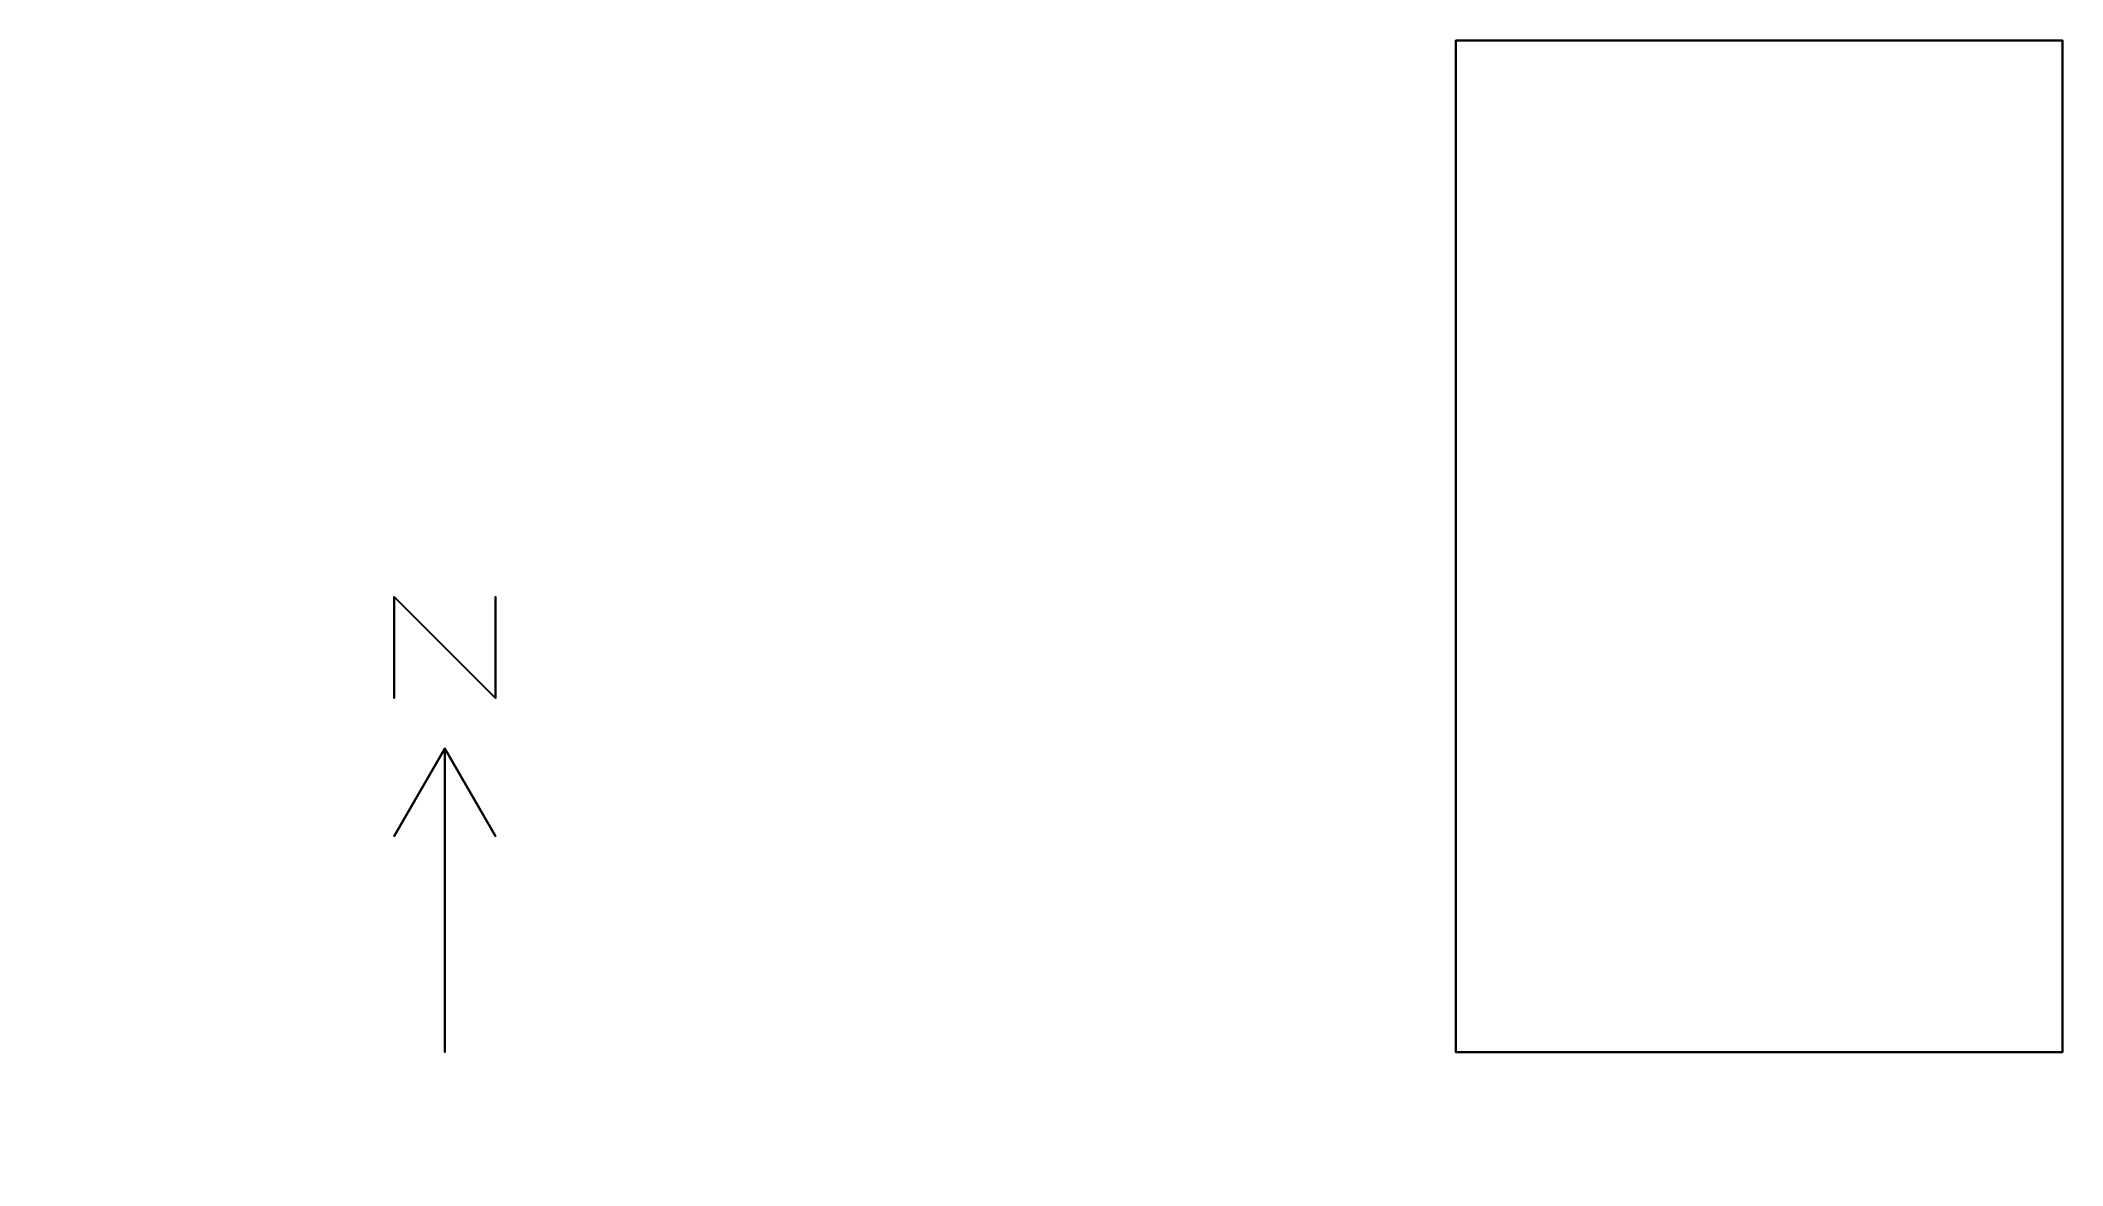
# Model space of a CAD drawing. Header units: metres. Extents: x -14 to 6, y -1.9 to 9.2.
import ezdxf

# ---------------------------------------------------------------- set-up
doc = ezdxf.new("R2010")
doc.units = ezdxf.units.M

msp = doc.modelspace()

# ---------------------------------------------------------------- linework, layer by layer
at = {"layer": '1', "color": 3}
for points in [[(-10.5, 3.6944, 0.1), (-10.5, 3.6944), (-10.5, 2.6944), (-10.5, 2.6944, 0.1)], [(-10.5, 3.6944, 0.1), (-10.5, 3.6944), (-9.5, 2.6944), (-9.5, 2.6944, 0.1)], [(-9.5, 3.6944, 0.1), (-9.5, 3.6944), (-9.5, 2.6944), (-9.5, 2.6944, 0.1)], [(-10, 2.1944, 0.1), (-10, 2.1944), (-10.5, 1.32837), (-10.5, 1.32837, 0.1)], [(-10, 2.1944, 0.1), (-10, 2.1944), (-10, -0.8056), (-10, -0.8056, 0.1)], [(-10, 2.1944, 0.1), (-10, 2.1944), (-9.5, 1.32837), (-9.5, 1.32837, 0.1)]]:
    msp.add_3dface(points, dxfattribs=at)
at = {"layer": 'ZONE_0', "color": 43}
for points in [[(6, 9.1944, 4), (6, 9.1944), (0, 9.1944), (0, 9.1944, 4)], [(0, 9.1944, 4), (0, 9.1944), (0, -0.8056), (0, -0.8056, 4)], [(6, -0.8056, 4), (6, -0.8056), (6, 9.1944), (6, 9.1944, 4)], [(0, -0.8056, 4), (0, -0.8056), (6, -0.8056), (6, -0.8056, 4)]]:
    msp.add_3dface(points, dxfattribs=at)
at = {"layer": 'ZONE_0', "color": 8}
msp.add_3dface([(6, 9.1944), (6, -0.8056), (0, -0.8056), (0, 9.1944)], dxfattribs=at)
at = {"layer": 'ZONE_0', "color": 15}
msp.add_3dface([(6, 9.1944, 4), (0, 9.1944, 4), (0, -0.8056, 4), (6, -0.8056, 4)], dxfattribs=at)
at = {"layer": 'ZONE_0', "color": 143}
msp.add_3dface([(1.3568, -0.8056, 3.0954), (1.3568, -0.8056, 0.9046), (4.6432, -0.8056, 0.9046), (4.6432, -0.8056, 3.0954)], dxfattribs=at)

doc.saveas('drawing.dxf')
